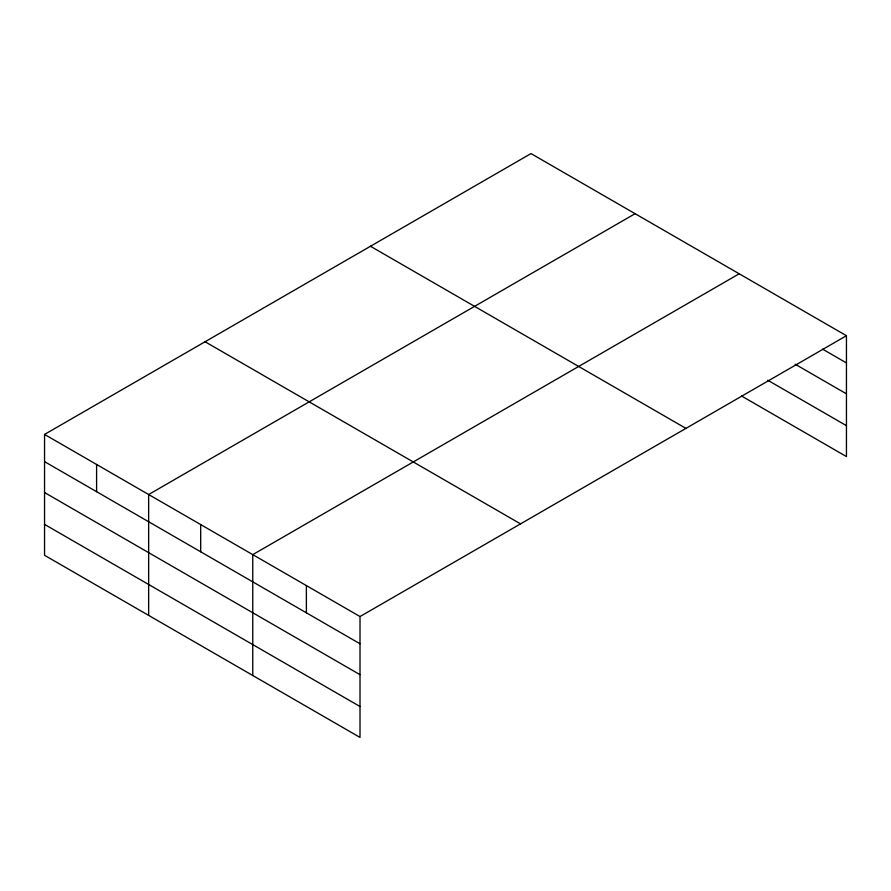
<?xml version="1.0" encoding="UTF-8"?>
<svg xmlns="http://www.w3.org/2000/svg" width="891" height="891" viewBox="0 0 891 891"><rect width="100%" height="100%" fill="white"/><g stroke="black" fill="none" stroke-linecap="round" stroke-linejoin="round"><path stroke-width="1.34" d="M846.45 335.707L530.991 153.586L44.55 434.429L44.55 555.293L360.009 737.414L360.009 616.55L846.45 335.707L846.45 456.571L741.579 396.027M635.094 213.684L148.652 494.527L148.652 615.391M739.196 273.782L252.754 554.636L252.754 675.501M822.616 349.161L846.45 362.915M795.206 364.241L846.45 393.822M767.797 380.257L846.45 425.664M370.467 246.261L685.925 428.382M205.075 341.754L520.533 523.875M44.55 434.429L360.009 616.55M44.55 461.638L360.009 643.77M44.55 492.545L360.009 674.676M44.55 524.387L360.009 706.518M306.381 585.587L306.381 612.808M200.698 524.576L200.698 551.796M96.596 464.478L96.596 491.698"/></g></svg>
